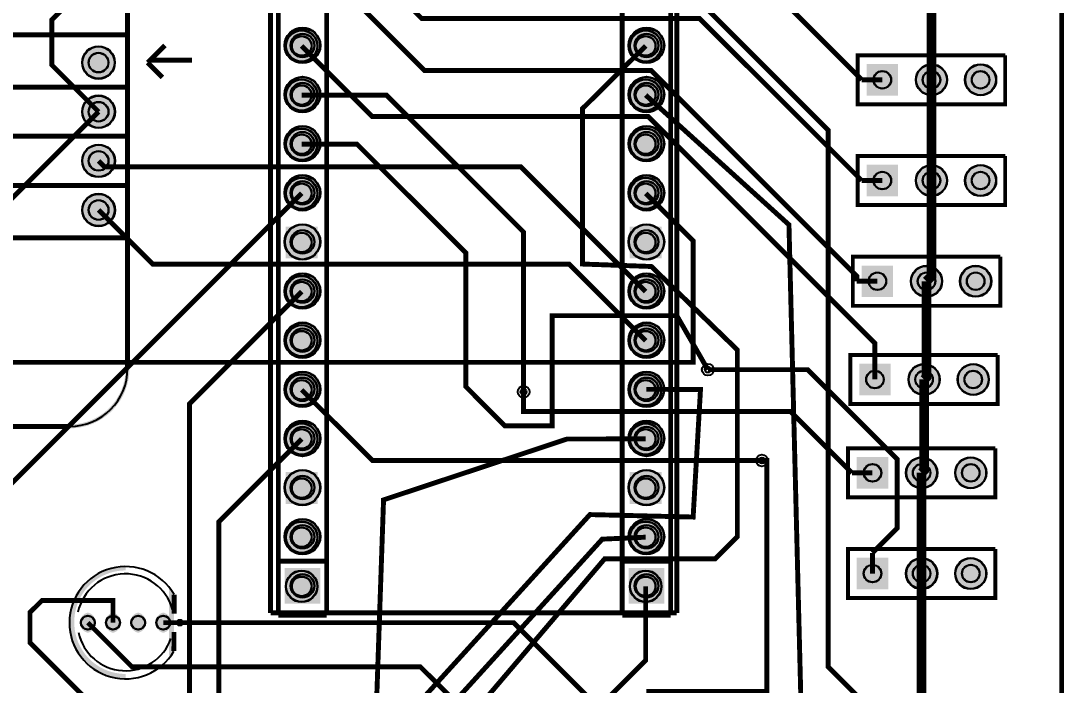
# Model space of a CAD drawing. Header units: millimetres. Extents: x 43.1 to 124.5, y 14 to 102.4.
# Drawn here: x 70.5 to 124.5, y 43.8 to 78.1 of the extents above; entities that cross this region are included whole.
import ezdxf

# ---------------------------------------------------------------- set-up
doc = ezdxf.new("R2010")
doc.units = ezdxf.units.MM
for name, color, linetype, true_color in [('BoardOutLine', 7, 'Continuous', 0xff00ff), ('BottomLayer', 7, 'Continuous', 0x0000ff), ('BottomSolderMaskLayer', 7, 'Continuous', 0xaa00ff), ('Document', 7, 'Continuous', 0xffffff), ('Hole', 7, 'Continuous', 0x222222), ('Multi-Layer', 7, 'Continuous', 0xc0c0c0), ('TopLayer', 7, 'Continuous', 0xff0000), ('TopSilkLayer', 7, 'Continuous', 0xffcc00), ('TopSolderMaskLayer', 7, 'Continuous', 0x800080)]:
    doc.layers.add(name, color=color, linetype=linetype, true_color=true_color)

msp = doc.modelspace()

# ---------------------------------------------------------------- hatches: boundary and pattern name
at = {"layer": 'BottomSolderMaskLayer'}
for points in [[(84.165, 76.835, 1), (86.016, 76.835, 1)], [(101.945, 76.835, 1), (103.796, 76.835, 1)], [(84.224, 76.808, 1), (85.875, 76.808, 1)], [(102.004, 76.808, 1), (103.654, 76.808, 1)], [(73.697, 75.946, 1), (75.398, 75.946, 1)], [(114.249, 75.87), (115.875, 75.87), (115.875, 74.244), (114.249, 74.244)], [(116.789, 75.057, 1), (118.415, 75.057, 1)], [(119.329, 75.057, 1), (120.955, 75.057, 1)], [(84.165, 74.295, 1), (86.016, 74.295, 1)], [(84.224, 74.268, 1), (85.875, 74.268, 1)], [(101.945, 74.295, 1), (103.796, 74.295, 1)], [(102.004, 74.268, 1), (103.654, 74.268, 1)], [(73.7, 73.406, 1), (75.401, 73.406, 1)], [(84.165, 71.755, 1), (86.016, 71.755, 1)], [(84.224, 71.728, 1), (85.875, 71.728, 1)], [(101.945, 71.755, 1), (103.796, 71.755, 1)], [(102.004, 71.728, 1), (103.654, 71.728, 1)], [(73.7, 70.866, 1), (75.401, 70.866, 1)], [(114.249, 70.663), (115.875, 70.663), (115.875, 69.037), (114.249, 69.037)], [(116.789, 69.85, 1), (118.415, 69.85, 1)], [(119.329, 69.85, 1), (120.955, 69.85, 1)], [(84.165, 69.215, 1), (86.016, 69.215, 1)], [(101.945, 69.215, 1), (103.796, 69.215, 1)], [(84.224, 69.188, 1), (85.875, 69.188, 1)], [(102.004, 69.188, 1), (103.654, 69.188, 1)], [(73.7, 68.326, 1), (75.401, 68.326, 1)], [(84.165, 66.675, 1), (86.016, 66.675, 1)], [(84.224, 67.473), (85.875, 67.473), (85.875, 65.823), (84.224, 65.823)], [(101.945, 66.675, 1), (103.796, 66.675, 1)], [(102.004, 67.473), (103.655, 67.473), (103.655, 65.823), (102.004, 65.823)], [(113.995, 65.456), (115.621, 65.456), (115.621, 63.83), (113.995, 63.83)], [(116.535, 64.643, 1), (118.161, 64.643, 1)], [(119.075, 64.643, 1), (120.701, 64.643, 1)], [(84.165, 64.135, 1), (86.016, 64.135, 1)], [(84.224, 64.108, 1), (85.875, 64.108, 1)], [(101.945, 64.135, 1), (103.796, 64.135, 1)], [(102.004, 64.108, 1), (103.654, 64.108, 1)], [(84.165, 61.595, 1), (86.016, 61.595, 1)], [(84.224, 61.568, 1), (85.875, 61.568, 1)], [(101.945, 61.595, 1), (103.796, 61.595, 1)], [(102.004, 61.568, 1), (103.654, 61.568, 1)], [(84.165, 59.055, 1), (86.016, 59.055, 1)], [(101.945, 59.055, 1), (103.796, 59.055, 1)], [(113.868, 60.376), (115.494, 60.376), (115.494, 58.75), (113.868, 58.75)], [(116.408, 59.563, 1), (118.034, 59.563, 1)], [(118.948, 59.563, 1), (120.574, 59.563, 1)], [(84.224, 59.028, 1), (85.875, 59.028, 1)], [(102.004, 59.028, 1), (103.654, 59.028, 1)], [(84.165, 56.515, 1), (86.016, 56.515, 1)], [(84.224, 56.488, 1), (85.875, 56.488, 1)], [(101.945, 56.515, 1), (103.796, 56.515, 1)], [(102.004, 56.488, 1), (103.654, 56.488, 1)], [(113.741, 55.55), (115.367, 55.55), (115.367, 53.924), (113.741, 53.924)], [(116.281, 54.737, 1), (117.907, 54.737, 1)], [(118.821, 54.737, 1), (120.447, 54.737, 1)], [(84.165, 53.975, 1), (86.016, 53.975, 1)], [(84.224, 54.773), (85.875, 54.773), (85.875, 53.123), (84.224, 53.123)], [(101.945, 53.975, 1), (103.796, 53.975, 1)], [(102.004, 54.773), (103.655, 54.773), (103.655, 53.123), (102.004, 53.123)], [(84.165, 51.435, 1), (86.016, 51.435, 1)], [(101.945, 51.435, 1), (103.796, 51.435, 1)], [(84.224, 51.408, 1), (85.875, 51.408, 1)], [(102.004, 51.408, 1), (103.654, 51.408, 1)], [(113.741, 50.343), (115.367, 50.343), (115.367, 48.717), (113.741, 48.717)], [(116.281, 49.53, 1), (117.907, 49.53, 1)], [(118.821, 49.53, 1), (120.447, 49.53, 1)], [(84.165, 47.97), (84.165, 49.82), (86.016, 49.82), (86.016, 47.97)], [(84.224, 48.868, 1), (85.875, 48.868, 1)], [(101.945, 47.97), (101.945, 49.82), (103.796, 49.82), (103.796, 47.97)], [(102.004, 48.868, 1), (103.654, 48.868, 1)], [(73.996, 47.515, -0.785398), (73.996, 46.465), (73.996, 46.465, -0.785398), (73.996, 47.515)], [(75.296, 47.515, -0.785398), (75.296, 46.465), (75.296, 46.465, -0.785398), (75.296, 47.515)], [(76.596, 47.515, -0.785398), (76.596, 46.465), (76.596, 46.465, -0.785398), (76.596, 47.515)], [(77.896, 47.515, -0.785398), (77.896, 46.465), (77.896, 46.465, -0.785398), (77.896, 47.515)]]:
    msp.add_hatch(color=256, dxfattribs=at).paths.add_polyline_path(points)
at = {"layer": 'Document'}
for points in [[(76.05, 87.236), (50.049, 87.236), (49.969, 87.235), (49.89, 87.232), (49.81, 87.227), (49.73, 87.22), (49.651, 87.21), (49.572, 87.199), (49.493, 87.186), (49.415, 87.171), (49.337, 87.153), (49.26, 87.134), (49.183, 87.113), (49.106, 87.089), (49.031, 87.064), (48.956, 87.037), (48.881, 87.008), (48.808, 86.977), (48.735, 86.944), (48.663, 86.909), (48.592, 86.872), (48.522, 86.834), (48.453, 86.794), (48.385, 86.752), (48.319, 86.708), (48.253, 86.663), (48.188, 86.616), (48.125, 86.567), (48.063, 86.517), (48.003, 86.465), (47.943, 86.411), (47.886, 86.356), (47.829, 86.3), (47.774, 86.242), (47.721, 86.183), (47.669, 86.122), (47.618, 86.06), (47.57, 85.997), (47.523, 85.932), (47.477, 85.867), (47.433, 85.8), (47.391, 85.732), (47.351, 85.663), (47.313, 85.593), (47.276, 85.522), (47.241, 85.45), (47.209, 85.378), (47.178, 85.304), (47.148, 85.23), (47.121, 85.155), (47.096, 85.079), (47.073, 85.003), (47.051, 84.926), (47.032, 84.848), (47.015, 84.77), (46.999, 84.692), (46.986, 84.613), (46.975, 84.534), (46.966, 84.455), (46.958, 84.375), (46.953, 84.296), (46.95, 84.216), (46.949, 84.136), (46.949, 79.136), (46.95, 79.122), (46.953, 79.108), (46.958, 79.095), (46.965, 79.082), (46.974, 79.071), (46.984, 79.061), (46.995, 79.052), (47.008, 79.045), (47.021, 79.04), (47.035, 79.037), (47.049, 79.036), (48.949, 79.036), (48.949, 65.236), (47.049, 65.236), (47.035, 65.235), (47.021, 65.232), (47.008, 65.227), (46.995, 65.22), (46.984, 65.212), (46.974, 65.202), (46.965, 65.19), (46.958, 65.178), (46.953, 65.164), (46.95, 65.15), (46.949, 65.136), (46.949, 57.136), (46.95, 57.122), (46.953, 57.108), (46.958, 57.095), (46.965, 57.082), (46.974, 57.071), (46.984, 57.061), (46.995, 57.052), (47.008, 57.045), (47.021, 57.04), (47.035, 57.037), (47.049, 57.036), (72.549, 57.036), (72.549, 57.236), (47.199, 57.236), (47.188, 57.237), (47.177, 57.241), (47.168, 57.247), (47.16, 57.255), (47.154, 57.264), (47.15, 57.275), (47.149, 57.286), (47.149, 64.986), (47.15, 64.997), (47.154, 65.008), (47.16, 65.017), (47.168, 65.025), (47.177, 65.031), (47.188, 65.035), (47.199, 65.036), (49.049, 65.036), (49.063, 65.037), (49.077, 65.04), (49.091, 65.045), (49.103, 65.052), (49.115, 65.061), (49.125, 65.071), (49.133, 65.082), (49.14, 65.095), (49.145, 65.108), (49.148, 65.122), (49.149, 65.136), (49.149, 79.086), (49.148, 79.104), (49.145, 79.122), (49.139, 79.139), (49.132, 79.156), (49.123, 79.171), (49.111, 79.186), (49.099, 79.198), (49.084, 79.21), (49.069, 79.219), (49.052, 79.226), (49.035, 79.232), (49.017, 79.235), (48.999, 79.236), (47.199, 79.236), (47.188, 79.237), (47.177, 79.241), (47.168, 79.247), (47.16, 79.255), (47.154, 79.264), (47.15, 79.275), (47.149, 79.286), (47.149, 84.136), (47.15, 84.213), (47.153, 84.29), (47.158, 84.368), (47.166, 84.444), (47.175, 84.521), (47.186, 84.597), (47.199, 84.673), (47.215, 84.749), (47.232, 84.824), (47.251, 84.899), (47.273, 84.973), (47.296, 85.047), (47.321, 85.12), (47.348, 85.192), (47.377, 85.264), (47.408, 85.334), (47.441, 85.404), (47.476, 85.473), (47.512, 85.541), (47.551, 85.608), (47.591, 85.674), (47.633, 85.739), (47.676, 85.803), (47.721, 85.866), (47.768, 85.927), (47.817, 85.987), (47.867, 86.046), (47.918, 86.103), (47.971, 86.159), (48.026, 86.214), (48.082, 86.267), (48.139, 86.319), (48.198, 86.369), (48.258, 86.417), (48.32, 86.464), (48.382, 86.509), (48.446, 86.553), (48.511, 86.595), (48.577, 86.635), (48.644, 86.673), (48.712, 86.709), (48.781, 86.744), (48.851, 86.777), (48.922, 86.808), (48.993, 86.837), (49.065, 86.864), (49.138, 86.889), (49.212, 86.913), (49.286, 86.934), (49.361, 86.953), (49.436, 86.971), (49.512, 86.986), (49.588, 86.999), (49.664, 87.01), (49.741, 87.02), (49.818, 87.027), (49.895, 87.032), (49.972, 87.035), (50.049, 87.036), (76.05, 87.036)], [(76.149, 86.986), (75.949, 86.986), (75.949, 60.136), (75.948, 60.059), (75.945, 59.982), (75.94, 59.905), (75.933, 59.828), (75.923, 59.751), (75.912, 59.675), (75.899, 59.599), (75.884, 59.523), (75.866, 59.448), (75.847, 59.373), (75.826, 59.299), (75.802, 59.225), (75.777, 59.152), (75.75, 59.08), (75.721, 59.009), (75.69, 58.938), (75.657, 58.868), (75.622, 58.799), (75.586, 58.731), (75.548, 58.664), (75.508, 58.598), (75.466, 58.533), (75.422, 58.469), (75.377, 58.407), (75.33, 58.345), (75.282, 58.285), (75.232, 58.226), (75.18, 58.169), (75.127, 58.113), (75.072, 58.058), (75.016, 58.005), (74.959, 57.954), (74.9, 57.904), (74.84, 57.855), (74.779, 57.808), (74.716, 57.763), (74.652, 57.72), (74.587, 57.678), (74.521, 57.638), (74.454, 57.599), (74.386, 57.563), (74.317, 57.528), (74.247, 57.495), (74.177, 57.464), (74.105, 57.435), (74.033, 57.408), (73.96, 57.383), (73.886, 57.36), (73.812, 57.338), (73.737, 57.319), (73.662, 57.302), (73.586, 57.286), (73.51, 57.273), (73.434, 57.262), (73.357, 57.253), (73.281, 57.245), (73.203, 57.24), (73.126, 57.237), (73.049, 57.236), (73.049, 57.036), (73.129, 57.037), (73.209, 57.04), (73.288, 57.045), (73.368, 57.053), (73.447, 57.062), (73.526, 57.073), (73.605, 57.086), (73.683, 57.102), (73.761, 57.119), (73.839, 57.138), (73.916, 57.16), (73.992, 57.183), (74.068, 57.208), (74.143, 57.235), (74.217, 57.265), (74.291, 57.296), (74.363, 57.328), (74.435, 57.363), (74.506, 57.4), (74.576, 57.438), (74.645, 57.478), (74.713, 57.52), (74.78, 57.564), (74.845, 57.61), (74.91, 57.657), (74.973, 57.705), (75.035, 57.756), (75.096, 57.808), (75.155, 57.861), (75.213, 57.916), (75.269, 57.973), (75.324, 58.03), (75.378, 58.09), (75.43, 58.15), (75.48, 58.212), (75.529, 58.275), (75.576, 58.34), (75.621, 58.406), (75.665, 58.472), (75.707, 58.54), (75.747, 58.609), (75.785, 58.679), (75.822, 58.75), (75.857, 58.822), (75.89, 58.895), (75.921, 58.968), (75.95, 59.043), (75.977, 59.118), (76.002, 59.193), (76.026, 59.27), (76.047, 59.347), (76.066, 59.424), (76.084, 59.502), (76.099, 59.58), (76.112, 59.659), (76.123, 59.738), (76.133, 59.817), (76.14, 59.897), (76.145, 59.977), (76.148, 60.056), (76.149, 60.136), (76.149, 60.186), (76.149, 86.936)], [(75.946, 49.89), (75.896, 49.89), (75.819, 49.889), (75.742, 49.886), (75.665, 49.881), (75.588, 49.874), (75.511, 49.864), (75.435, 49.853), (75.359, 49.84), (75.283, 49.825), (75.208, 49.807), (75.133, 49.788), (75.059, 49.767), (74.985, 49.743), (74.912, 49.718), (74.84, 49.691), (74.769, 49.662), (74.698, 49.631), (74.628, 49.598), (74.559, 49.563), (74.491, 49.527), (74.424, 49.489), (74.358, 49.449), (74.293, 49.407), (74.229, 49.363), (74.167, 49.318), (74.105, 49.271), (74.045, 49.223), (73.986, 49.173), (73.929, 49.121), (73.873, 49.068), (73.818, 49.013), (73.765, 48.957), (73.714, 48.9), (73.664, 48.841), (73.615, 48.781), (73.568, 48.72), (73.523, 48.657), (73.48, 48.593), (73.438, 48.528), (73.398, 48.462), (73.359, 48.395), (73.323, 48.327), (73.288, 48.258), (73.255, 48.188), (73.224, 48.118), (73.195, 48.046), (73.168, 47.974), (73.143, 47.901), (73.12, 47.827), (73.098, 47.753), (73.079, 47.678), (73.062, 47.603), (73.046, 47.527), (73.033, 47.451), (73.022, 47.375), (73.013, 47.298), (73.005, 47.221), (73, 47.144), (72.997, 47.067), (72.996, 46.99), (72.997, 46.913), (73, 46.836), (73.005, 46.759), (73.013, 46.682), (73.022, 46.605), (73.033, 46.529), (73.046, 46.453), (73.062, 46.377), (73.079, 46.302), (73.098, 46.227), (73.12, 46.153), (73.143, 46.079), (73.168, 46.006), (73.195, 45.934), (73.224, 45.863), (73.255, 45.792), (73.288, 45.722), (73.323, 45.653), (73.359, 45.585), (73.398, 45.518), (73.438, 45.452), (73.48, 45.387), (73.523, 45.323), (73.568, 45.261), (73.615, 45.199), (73.664, 45.139), (73.714, 45.08), (73.765, 45.023), (73.818, 44.967), (73.873, 44.912), (73.929, 44.859), (73.986, 44.808), (74.045, 44.758), (74.105, 44.709), (74.167, 44.662), (74.229, 44.617), (74.293, 44.573), (74.358, 44.532), (74.424, 44.492), (74.491, 44.453), (74.559, 44.417), (74.628, 44.382), (74.698, 44.349), (74.769, 44.318), (74.84, 44.289), (74.912, 44.262), (74.985, 44.237), (75.059, 44.214), (75.133, 44.192), (75.208, 44.173), (75.283, 44.156), (75.359, 44.14), (75.435, 44.127), (75.511, 44.116), (75.588, 44.107), (75.665, 44.099), (75.742, 44.094), (75.819, 44.091), (75.896, 44.09), (75.946, 44.09), (75.946, 44.34), (75.872, 44.341), (75.798, 44.344), (75.723, 44.349), (75.649, 44.357), (75.576, 44.366), (75.502, 44.378), (75.429, 44.391), (75.356, 44.407), (75.284, 44.424), (75.213, 44.444), (75.141, 44.465), (75.071, 44.489), (75.001, 44.514), (74.932, 44.542), (74.864, 44.571), (74.796, 44.603), (74.73, 44.636), (74.664, 44.671), (74.6, 44.708), (74.536, 44.746), (74.474, 44.787), (74.413, 44.829), (74.353, 44.873), (74.294, 44.918), (74.236, 44.965), (74.18, 45.014), (74.126, 45.064), (74.072, 45.116), (74.021, 45.17), (73.97, 45.224), (73.921, 45.28), (73.874, 45.338), (73.829, 45.397), (73.785, 45.457), (73.743, 45.518), (73.702, 45.58), (73.664, 45.644), (73.627, 45.708), (73.592, 45.774), (73.559, 45.84), (73.527, 45.908), (73.498, 45.976), (73.47, 46.045), (73.445, 46.115), (73.421, 46.185), (73.4, 46.256), (73.38, 46.328), (73.363, 46.4), (73.347, 46.473), (73.334, 46.546), (73.322, 46.62), (73.313, 46.693), (73.306, 46.767), (73.3, 46.841), (73.297, 46.916), (73.296, 46.99), (73.296, 46.99), (73.296, 47.04), (73.297, 47.114), (73.3, 47.189), (73.306, 47.263), (73.313, 47.337), (73.322, 47.411), (73.334, 47.484), (73.347, 47.557), (73.363, 47.63), (73.38, 47.702), (73.4, 47.774), (73.421, 47.845), (73.445, 47.915), (73.47, 47.985), (73.498, 48.054), (73.527, 48.122), (73.559, 48.19), (73.592, 48.256), (73.627, 48.322), (73.664, 48.386), (73.702, 48.45), (73.743, 48.512), (73.785, 48.574), (73.829, 48.634), (73.874, 48.692), (73.921, 48.75), (73.97, 48.806), (74.021, 48.861), (74.072, 48.914), (74.126, 48.966), (74.18, 49.016), (74.236, 49.065), (74.294, 49.112), (74.353, 49.157), (74.413, 49.201), (74.474, 49.243), (74.536, 49.284), (74.6, 49.323), (74.664, 49.359), (74.73, 49.394), (74.796, 49.428), (74.864, 49.459), (74.932, 49.488), (75.001, 49.516), (75.071, 49.541), (75.141, 49.565), (75.213, 49.587), (75.284, 49.606), (75.356, 49.624), (75.429, 49.639), (75.502, 49.653), (75.576, 49.664), (75.649, 49.673), (75.723, 49.681), (75.798, 49.686), (75.872, 49.689), (75.946, 49.69)], [(78.446, 48.44), (78.446, 45.54), (78.196, 45.19), (78.196, 48.84)]]:
    msp.add_hatch(color=256, dxfattribs=at).paths.add_polyline_path(points)
at = {"layer": 'Multi-Layer'}
for points in [[(84.19, 76.835, 1), (85.99, 76.835, 1)], [(101.97, 76.835, 1), (103.77, 76.835, 1)], [(84.249, 76.808, 1), (85.849, 76.808, 1)], [(102.029, 76.808, 1), (103.629, 76.808, 1)], [(73.723, 75.946, 1), (75.373, 75.946, 1)], [(114.275, 75.845), (115.85, 75.845), (115.85, 74.27), (114.275, 74.27)], [(116.815, 75.057, 1), (118.39, 75.057, 1)], [(119.355, 75.057, 1), (120.93, 75.057, 1)], [(84.19, 74.295, 1), (85.99, 74.295, 1)], [(84.249, 74.268, 1), (85.849, 74.268, 1)], [(101.97, 74.295, 1), (103.77, 74.295, 1)], [(102.029, 74.268, 1), (103.629, 74.268, 1)], [(73.725, 73.406, 1), (75.375, 73.406, 1)], [(84.19, 71.755, 1), (85.99, 71.755, 1)], [(84.249, 71.728, 1), (85.849, 71.728, 1)], [(101.97, 71.755, 1), (103.77, 71.755, 1)], [(102.029, 71.728, 1), (103.629, 71.728, 1)], [(73.725, 70.866, 1), (75.375, 70.866, 1)], [(84.19, 69.215, 1), (85.99, 69.215, 1)], [(101.97, 69.215, 1), (103.77, 69.215, 1)], [(114.275, 70.638), (115.85, 70.638), (115.85, 69.063), (114.275, 69.063)], [(116.815, 69.85, 1), (118.39, 69.85, 1)], [(119.355, 69.85, 1), (120.93, 69.85, 1)], [(84.249, 69.188, 1), (85.849, 69.188, 1)], [(102.029, 69.188, 1), (103.629, 69.188, 1)], [(73.725, 68.326, 1), (75.375, 68.326, 1)], [(84.19, 66.675, 1), (85.99, 66.675, 1)], [(84.249, 67.448), (85.849, 67.448), (85.849, 65.848), (84.249, 65.848)], [(101.97, 66.675, 1), (103.77, 66.675, 1)], [(102.029, 67.448), (103.629, 67.448), (103.629, 65.848), (102.029, 65.848)], [(114.021, 65.431), (115.596, 65.431), (115.596, 63.856), (114.021, 63.856)], [(116.561, 64.643, 1), (118.136, 64.643, 1)], [(119.101, 64.643, 1), (120.676, 64.643, 1)], [(84.19, 64.135, 1), (85.99, 64.135, 1)], [(84.249, 64.108, 1), (85.849, 64.108, 1)], [(101.97, 64.135, 1), (103.77, 64.135, 1)], [(102.029, 64.108, 1), (103.629, 64.108, 1)], [(84.19, 61.595, 1), (85.99, 61.595, 1)], [(84.249, 61.568, 1), (85.849, 61.568, 1)], [(101.97, 61.595, 1), (103.77, 61.595, 1)], [(102.029, 61.568, 1), (103.629, 61.568, 1)], [(84.19, 59.055, 1), (85.99, 59.055, 1)], [(101.97, 59.055, 1), (103.77, 59.055, 1)], [(113.894, 60.351), (115.469, 60.351), (115.469, 58.776), (113.894, 58.776)], [(116.434, 59.563, 1), (118.009, 59.563, 1)], [(118.974, 59.563, 1), (120.549, 59.563, 1)], [(84.249, 59.028, 1), (85.849, 59.028, 1)], [(102.029, 59.028, 1), (103.629, 59.028, 1)], [(84.19, 56.515, 1), (85.99, 56.515, 1)], [(84.249, 56.488, 1), (85.849, 56.488, 1)], [(101.97, 56.515, 1), (103.77, 56.515, 1)], [(102.029, 56.488, 1), (103.629, 56.488, 1)], [(113.767, 55.525), (115.342, 55.525), (115.342, 53.95), (113.767, 53.95)], [(116.307, 54.737, 1), (117.882, 54.737, 1)], [(118.847, 54.737, 1), (120.422, 54.737, 1)], [(84.19, 53.975, 1), (85.99, 53.975, 1)], [(84.249, 54.748), (85.849, 54.748), (85.849, 53.148), (84.249, 53.148)], [(101.97, 53.975, 1), (103.77, 53.975, 1)], [(102.029, 54.748), (103.629, 54.748), (103.629, 53.148), (102.029, 53.148)], [(84.19, 51.435, 1), (85.99, 51.435, 1)], [(101.97, 51.435, 1), (103.77, 51.435, 1)], [(84.249, 51.408, 1), (85.849, 51.408, 1)], [(102.029, 51.408, 1), (103.629, 51.408, 1)], [(113.767, 50.318), (115.342, 50.318), (115.342, 48.743), (113.767, 48.743)], [(116.307, 49.53, 1), (117.882, 49.53, 1)], [(118.847, 49.53, 1), (120.422, 49.53, 1)], [(84.19, 47.995), (84.19, 49.795), (85.99, 49.795), (85.99, 47.995)], [(84.249, 48.868, 1), (85.849, 48.868, 1)], [(101.97, 47.995), (101.97, 49.795), (103.77, 49.795), (103.77, 47.995)], [(102.029, 48.868, 1), (103.629, 48.868, 1)], [(73.996, 47.49, -0.785398), (73.996, 46.49), (73.996, 46.49, -0.785398), (73.996, 47.49)], [(75.296, 47.49, -0.785398), (75.296, 46.49), (75.296, 46.49, -0.785398), (75.296, 47.49)], [(76.596, 47.49, -0.785398), (76.596, 46.49), (76.596, 46.49, -0.785398), (76.596, 47.49)], [(77.896, 47.49, -0.785398), (77.896, 46.49), (77.896, 46.49, -0.785398), (77.896, 47.49)]]:
    msp.add_hatch(color=256, dxfattribs=at).paths.add_polyline_path(points)
at = {"layer": 'TopSolderMaskLayer'}
for points in [[(84.165, 76.835, 1), (86.016, 76.835, 1)], [(101.945, 76.835, 1), (103.796, 76.835, 1)], [(84.224, 76.808, 1), (85.875, 76.808, 1)], [(102.004, 76.808, 1), (103.654, 76.808, 1)], [(73.697, 75.946, 1), (75.398, 75.946, 1)], [(114.249, 75.87), (115.875, 75.87), (115.875, 74.244), (114.249, 74.244)], [(116.789, 75.057, 1), (118.415, 75.057, 1)], [(119.329, 75.057, 1), (120.955, 75.057, 1)], [(84.165, 74.295, 1), (86.016, 74.295, 1)], [(84.224, 74.268, 1), (85.875, 74.268, 1)], [(101.945, 74.295, 1), (103.796, 74.295, 1)], [(102.004, 74.268, 1), (103.654, 74.268, 1)], [(73.7, 73.406, 1), (75.401, 73.406, 1)], [(84.165, 71.755, 1), (86.016, 71.755, 1)], [(84.224, 71.728, 1), (85.875, 71.728, 1)], [(101.945, 71.755, 1), (103.796, 71.755, 1)], [(102.004, 71.728, 1), (103.654, 71.728, 1)], [(73.7, 70.866, 1), (75.401, 70.866, 1)], [(114.249, 70.663), (115.875, 70.663), (115.875, 69.037), (114.249, 69.037)], [(116.789, 69.85, 1), (118.415, 69.85, 1)], [(119.329, 69.85, 1), (120.955, 69.85, 1)], [(84.165, 69.215, 1), (86.016, 69.215, 1)], [(101.945, 69.215, 1), (103.796, 69.215, 1)], [(84.224, 69.188, 1), (85.875, 69.188, 1)], [(102.004, 69.188, 1), (103.654, 69.188, 1)], [(73.7, 68.326, 1), (75.401, 68.326, 1)], [(84.165, 66.675, 1), (86.016, 66.675, 1)], [(84.224, 67.473), (85.875, 67.473), (85.875, 65.823), (84.224, 65.823)], [(101.945, 66.675, 1), (103.796, 66.675, 1)], [(102.004, 67.473), (103.655, 67.473), (103.655, 65.823), (102.004, 65.823)], [(113.995, 65.456), (115.621, 65.456), (115.621, 63.83), (113.995, 63.83)], [(116.535, 64.643, 1), (118.161, 64.643, 1)], [(119.075, 64.643, 1), (120.701, 64.643, 1)], [(84.165, 64.135, 1), (86.016, 64.135, 1)], [(84.224, 64.108, 1), (85.875, 64.108, 1)], [(101.945, 64.135, 1), (103.796, 64.135, 1)], [(102.004, 64.108, 1), (103.654, 64.108, 1)], [(84.165, 61.595, 1), (86.016, 61.595, 1)], [(84.224, 61.568, 1), (85.875, 61.568, 1)], [(101.945, 61.595, 1), (103.796, 61.595, 1)], [(102.004, 61.568, 1), (103.654, 61.568, 1)], [(84.165, 59.055, 1), (86.016, 59.055, 1)], [(101.945, 59.055, 1), (103.796, 59.055, 1)], [(113.868, 60.376), (115.494, 60.376), (115.494, 58.75), (113.868, 58.75)], [(116.408, 59.563, 1), (118.034, 59.563, 1)], [(118.948, 59.563, 1), (120.574, 59.563, 1)], [(84.224, 59.028, 1), (85.875, 59.028, 1)], [(102.004, 59.028, 1), (103.654, 59.028, 1)], [(84.165, 56.515, 1), (86.016, 56.515, 1)], [(84.224, 56.488, 1), (85.875, 56.488, 1)], [(101.945, 56.515, 1), (103.796, 56.515, 1)], [(102.004, 56.488, 1), (103.654, 56.488, 1)], [(113.741, 55.55), (115.367, 55.55), (115.367, 53.924), (113.741, 53.924)], [(116.281, 54.737, 1), (117.907, 54.737, 1)], [(118.821, 54.737, 1), (120.447, 54.737, 1)], [(84.165, 53.975, 1), (86.016, 53.975, 1)], [(84.224, 54.773), (85.875, 54.773), (85.875, 53.123), (84.224, 53.123)], [(101.945, 53.975, 1), (103.796, 53.975, 1)], [(102.004, 54.773), (103.655, 54.773), (103.655, 53.123), (102.004, 53.123)], [(84.165, 51.435, 1), (86.016, 51.435, 1)], [(101.945, 51.435, 1), (103.796, 51.435, 1)], [(84.224, 51.408, 1), (85.875, 51.408, 1)], [(102.004, 51.408, 1), (103.654, 51.408, 1)], [(113.741, 50.343), (115.367, 50.343), (115.367, 48.717), (113.741, 48.717)], [(116.281, 49.53, 1), (117.907, 49.53, 1)], [(118.821, 49.53, 1), (120.447, 49.53, 1)], [(84.165, 47.97), (84.165, 49.82), (86.016, 49.82), (86.016, 47.97)], [(84.224, 48.868, 1), (85.875, 48.868, 1)], [(101.945, 47.97), (101.945, 49.82), (103.796, 49.82), (103.796, 47.97)], [(102.004, 48.868, 1), (103.654, 48.868, 1)], [(73.996, 47.515, -0.785398), (73.996, 46.465), (73.996, 46.465, -0.785398), (73.996, 47.515)], [(75.296, 47.515, -0.785398), (75.296, 46.465), (75.296, 46.465, -0.785398), (75.296, 47.515)], [(76.596, 47.515, -0.785398), (76.596, 46.465), (76.596, 46.465, -0.785398), (76.596, 47.515)], [(77.896, 47.515, -0.785398), (77.896, 46.465), (77.896, 46.465, -0.785398), (77.896, 47.515)]]:
    msp.add_hatch(color=256, dxfattribs=at).paths.add_polyline_path(points)

# ---------------------------------------------------------------- linework, layer by layer
at = {"layer": 'BoardOutLine', "const_width": 0.254}
msp.add_lwpolyline([(124.333, 94.12), (124.333, 22.212)], dxfattribs=at)
at = {"layer": 'BottomLayer'}
for points, const_width in [([(74.552, 73.406), (72.136, 75.822), (72.136, 78.164), (84.694, 90.721), (86.855, 90.721), (90.61, 86.967), (102.83, 86.967)], 0.254), ([(85.049, 86.968), (91.543, 80.474), (108.579, 80.474), (113.996, 75.057)], 0.254), ([(85.049, 84.428), (91.255, 78.222), (105.624, 78.222), (113.996, 69.85)], 0.254), ([(85.049, 81.888), (91.399, 75.538), (103.114, 75.538), (113.742, 64.91), (113.742, 64.643)], 0.254), ([(85.049, 76.808), (88.693, 73.164), (102.953, 73.164), (114.681, 61.436), (114.681, 59.563)], 0.254), ([(115.062, 75.057), (113.996, 75.057)], 0.254), ([(74.551, 70.866), (74.865, 70.552), (96.386, 70.552), (102.829, 64.108)], 0.254), ([(115.062, 69.85), (113.996, 69.85)], 0.254), ([(102.83, 69.187), (105.283, 66.734), (105.283, 60.452), (56.769, 60.452), (56.769, 45.883), (53.922, 45.883)], 0.254), ([(102.829, 61.568), (98.875, 65.522), (77.354, 65.522), (74.551, 68.326)], 0.254), ([(114.808, 64.643), (113.742, 64.643)], 0.254), ([(114.554, 50.597), (115.824, 51.867), (115.824, 55.448), (111.201, 60.071), (106.045, 60.071)], 0.254), ([(85.049, 59.028), (88.706, 55.372), (108.839, 55.372)], 0.254), ([(113.487, 54.737), (110.312, 57.912), (96.52, 57.912), (96.52, 58.928)], 0.254), ([(114.554, 54.737), (113.488, 54.737)], 0.254), ([(114.554, 49.53), (114.554, 50.597)], 0.254), ([(117.094, 49.53), (117.094, 35.775), (107.382, 26.062)], 0.5), ([(99.568, 31.242), (88.773, 42.037), (74.93, 42.037), (71.006, 45.961), (71.006, 47.518), (71.626, 48.136), (75.296, 48.136), (75.296, 46.99)], 0.254), ([(106.299, 29.591), (91.186, 44.704), (76.281, 44.704), (73.995, 46.99)], 0.254), ([(77.896, 46.99), (96.012, 46.99), (105.664, 37.338)], 0.254)]:
    msp.add_lwpolyline(points, dxfattribs=dict(at, const_width=const_width))
at = {"layer": 'BottomSolderMaskLayer'}
for centre, radius in [((85.09, 76.835), 0.925), ((102.87, 76.835), 0.925), ((85.049, 76.808), 0.825), ((85.09, 76.835), 0.617), ((85.049, 76.808), 0.516), ((102.829, 76.808), 0.825), ((102.87, 76.835), 0.617), ((102.829, 76.808), 0.516), ((74.548, 75.946), 0.85), ((74.548, 75.946), 0.515), ((115.062, 75.057), 0.459), ((117.602, 75.057), 0.813), ((117.602, 75.057), 0.459), ((120.142, 75.057), 0.813), ((120.142, 75.057), 0.459), ((85.09, 74.295), 0.925), ((85.049, 74.268), 0.825), ((102.87, 74.295), 0.925), ((102.829, 74.268), 0.825), ((85.09, 74.295), 0.617), ((85.049, 74.268), 0.516), ((102.87, 74.295), 0.617), ((102.829, 74.268), 0.516), ((74.55, 73.406), 0.85), ((74.551, 73.406), 0.515), ((85.09, 71.755), 0.925), ((85.049, 71.728), 0.825), ((85.09, 71.755), 0.617), ((102.87, 71.755), 0.925), ((102.829, 71.728), 0.825), ((102.87, 71.755), 0.617), ((85.049, 71.728), 0.516), ((102.829, 71.728), 0.516), ((74.55, 70.866), 0.85), ((74.551, 70.866), 0.515), ((117.602, 69.85), 0.813), ((120.142, 69.85), 0.813), ((85.09, 69.215), 0.925), ((102.87, 69.215), 0.925), ((115.062, 69.85), 0.459), ((117.602, 69.85), 0.459), ((120.142, 69.85), 0.459), ((85.049, 69.188), 0.825), ((85.09, 69.215), 0.617), ((85.049, 69.188), 0.516), ((102.829, 69.188), 0.825), ((102.87, 69.215), 0.617), ((102.829, 69.188), 0.516), ((74.55, 68.326), 0.85), ((74.551, 68.326), 0.515), ((85.09, 66.675), 0.925), ((102.87, 66.675), 0.925), ((85.09, 66.675), 0.617), ((85.049, 66.648), 0.516), ((102.87, 66.675), 0.617), ((102.829, 66.648), 0.516), ((117.348, 64.643), 0.813), ((119.888, 64.643), 0.813), ((85.09, 64.135), 0.925), ((85.049, 64.108), 0.825), ((85.09, 64.135), 0.617), ((102.87, 64.135), 0.925), ((102.829, 64.108), 0.825), ((102.87, 64.135), 0.617), ((114.808, 64.643), 0.459), ((117.348, 64.643), 0.459), ((119.888, 64.643), 0.459), ((85.049, 64.108), 0.516), ((102.829, 64.108), 0.516), ((85.09, 61.595), 0.925), ((85.049, 61.568), 0.825), ((85.09, 61.595), 0.617), ((85.049, 61.568), 0.516), ((102.87, 61.595), 0.925), ((102.829, 61.568), 0.825), ((102.87, 61.595), 0.617), ((102.829, 61.568), 0.516), ((85.09, 59.055), 0.925), ((102.87, 59.055), 0.925), ((114.681, 59.563), 0.459), ((117.221, 59.563), 0.813), ((117.221, 59.563), 0.459), ((119.761, 59.563), 0.813), ((119.761, 59.563), 0.459), ((85.049, 59.028), 0.825), ((85.09, 59.055), 0.617), ((85.049, 59.028), 0.516), ((102.829, 59.028), 0.825), ((102.87, 59.055), 0.617), ((102.829, 59.028), 0.516), ((85.09, 56.515), 0.925), ((85.049, 56.488), 0.825), ((102.87, 56.515), 0.925), ((102.829, 56.488), 0.825), ((85.09, 56.515), 0.617), ((85.049, 56.488), 0.516), ((102.87, 56.515), 0.617), ((102.829, 56.488), 0.516), ((117.094, 54.737), 0.813), ((119.634, 54.737), 0.813), ((114.554, 54.737), 0.459), ((117.094, 54.737), 0.459), ((119.634, 54.737), 0.459), ((85.09, 53.975), 0.925), ((85.09, 53.975), 0.617), ((102.87, 53.975), 0.925), ((102.87, 53.975), 0.617), ((85.049, 53.948), 0.516), ((102.829, 53.948), 0.516), ((85.09, 51.435), 0.925), ((102.87, 51.435), 0.925), ((85.049, 51.408), 0.825), ((85.09, 51.435), 0.617), ((85.049, 51.408), 0.516), ((102.829, 51.408), 0.825), ((102.87, 51.435), 0.617), ((102.829, 51.408), 0.516), ((117.094, 49.53), 0.813), ((119.634, 49.53), 0.813), ((85.049, 48.868), 0.825), ((102.829, 48.868), 0.825), ((114.554, 49.53), 0.459), ((117.094, 49.53), 0.459), ((119.634, 49.53), 0.459), ((85.09, 48.895), 0.617), ((85.049, 48.868), 0.516), ((102.87, 48.895), 0.617), ((102.829, 48.868), 0.516), ((73.996, 46.99), 0.368), ((75.296, 46.99), 0.368), ((76.596, 46.99), 0.368), ((77.896, 46.99), 0.368)]:
    msp.add_circle(centre, radius, dxfattribs=at)
at = {"layer": 'Document'}
msp.add_circle((78.746, 46.99), 0.15, dxfattribs=at)
at = {"layer": 'Hole'}
for centre in [(106.045, 60.071), (96.52, 58.928), (108.839, 55.372)]:
    msp.add_circle(centre, 0.153, dxfattribs=at)
at = {"layer": 'Multi-Layer'}
for centre, radius in [((85.09, 76.835), 0.9), ((102.87, 76.835), 0.9), ((85.049, 76.808), 0.8), ((85.09, 76.835), 0.6), ((85.049, 76.808), 0.5), ((102.829, 76.808), 0.8), ((102.87, 76.835), 0.6), ((102.829, 76.808), 0.5), ((74.548, 75.946), 0.825), ((74.548, 75.946), 0.5), ((115.062, 75.057), 0.445), ((117.602, 75.057), 0.787), ((117.602, 75.057), 0.445), ((120.142, 75.057), 0.787), ((120.142, 75.057), 0.445), ((85.09, 74.295), 0.9), ((85.049, 74.268), 0.8), ((102.87, 74.295), 0.9), ((102.829, 74.268), 0.8), ((85.09, 74.295), 0.6), ((85.049, 74.268), 0.5), ((102.87, 74.295), 0.6), ((102.829, 74.268), 0.5), ((74.55, 73.406), 0.825), ((74.551, 73.406), 0.5), ((85.09, 71.755), 0.9), ((85.049, 71.728), 0.8), ((85.09, 71.755), 0.6), ((102.87, 71.755), 0.9), ((102.829, 71.728), 0.8), ((102.87, 71.755), 0.6), ((85.049, 71.728), 0.5), ((102.829, 71.728), 0.5), ((74.55, 70.866), 0.825), ((74.551, 70.866), 0.5), ((85.09, 69.215), 0.9), ((102.87, 69.215), 0.9), ((115.062, 69.85), 0.445), ((117.602, 69.85), 0.787), ((117.602, 69.85), 0.445), ((120.142, 69.85), 0.787), ((120.142, 69.85), 0.445), ((85.049, 69.188), 0.8), ((85.09, 69.215), 0.6), ((85.049, 69.188), 0.5), ((102.829, 69.188), 0.8), ((102.87, 69.215), 0.6), ((102.829, 69.188), 0.5), ((74.55, 68.326), 0.825), ((74.551, 68.326), 0.5), ((85.09, 66.675), 0.9), ((102.87, 66.675), 0.9), ((85.09, 66.675), 0.6), ((85.049, 66.648), 0.5), ((102.87, 66.675), 0.6), ((102.829, 66.648), 0.5), ((117.348, 64.643), 0.787), ((119.888, 64.643), 0.787), ((85.09, 64.135), 0.9), ((85.049, 64.108), 0.8), ((85.09, 64.135), 0.6), ((102.87, 64.135), 0.9), ((102.829, 64.108), 0.8), ((102.87, 64.135), 0.6), ((114.808, 64.643), 0.445), ((117.348, 64.643), 0.445), ((119.888, 64.643), 0.445), ((85.049, 64.108), 0.5), ((102.829, 64.108), 0.5), ((85.09, 61.595), 0.9), ((85.049, 61.568), 0.8), ((85.09, 61.595), 0.6), ((85.049, 61.568), 0.5), ((102.87, 61.595), 0.9), ((102.829, 61.568), 0.8), ((102.87, 61.595), 0.6), ((102.829, 61.568), 0.5), ((85.09, 59.055), 0.9), ((102.87, 59.055), 0.9), ((106.045, 60.071), 0.305), ((114.681, 59.563), 0.445), ((117.221, 59.563), 0.787), ((117.221, 59.563), 0.445), ((119.761, 59.563), 0.787), ((119.761, 59.563), 0.445), ((85.049, 59.028), 0.8), ((85.09, 59.055), 0.6), ((85.049, 59.028), 0.5), ((102.829, 59.028), 0.8), ((102.87, 59.055), 0.6), ((102.829, 59.028), 0.5), ((96.52, 58.928), 0.305), ((85.09, 56.515), 0.9), ((85.049, 56.488), 0.8), ((102.87, 56.515), 0.9), ((102.829, 56.488), 0.8), ((85.09, 56.515), 0.6), ((85.049, 56.488), 0.5), ((102.87, 56.515), 0.6), ((102.829, 56.488), 0.5), ((108.839, 55.372), 0.305), ((114.554, 54.737), 0.445), ((117.094, 54.737), 0.787), ((117.094, 54.737), 0.445), ((119.634, 54.737), 0.787), ((119.634, 54.737), 0.445), ((85.09, 53.975), 0.9), ((85.09, 53.975), 0.6), ((102.87, 53.975), 0.9), ((102.87, 53.975), 0.6), ((85.049, 53.948), 0.5), ((102.829, 53.948), 0.5), ((85.09, 51.435), 0.9), ((102.87, 51.435), 0.9), ((85.049, 51.408), 0.8), ((85.09, 51.435), 0.6), ((85.049, 51.408), 0.5), ((102.829, 51.408), 0.8), ((102.87, 51.435), 0.6), ((102.829, 51.408), 0.5), ((117.094, 49.53), 0.787), ((119.634, 49.53), 0.787), ((85.049, 48.868), 0.8), ((102.829, 48.868), 0.8), ((114.554, 49.53), 0.445), ((117.094, 49.53), 0.445), ((119.634, 49.53), 0.445), ((85.09, 48.895), 0.6), ((85.049, 48.868), 0.5), ((102.87, 48.895), 0.6), ((102.829, 48.868), 0.5), ((73.996, 46.99), 0.35), ((75.296, 46.99), 0.35), ((76.596, 46.99), 0.35), ((77.896, 46.99), 0.35)]:
    msp.add_circle(centre, radius, dxfattribs=at)
at = {"layer": 'TopLayer'}
for points, const_width in [([(102.83, 81.887), (112.268, 72.449), (112.268, 44.704), (119.634, 37.338)], 0.254), ([(117.602, 75.057), (117.602, 79.883)], 0.5), ([(85.598, 31.242), (93.472, 41.783), (100.711, 50.292), (106.426, 50.292), (107.569, 51.435), (107.569, 61.092), (103.124, 65.405), (99.568, 65.532), (99.568, 73.571), (102.83, 76.81)], 0.254), ([(117.602, 69.85), (117.602, 75.057)], 0.5), ([(85.05, 74.267), (89.436, 74.267), (96.52, 67.183), (96.52, 58.928)], 0.254), ([(102.83, 74.267), (110.236, 67.564), (110.998, 37.211), (120.269, 29.591)], 0.254), ([(86.487, 18.542), (85.154, 17.209), (79.134, 17.209), (78.232, 16.307), (78.232, 15.298), (77.343, 15.24), (72.771, 15.113), (71.882, 14.986), (65.278, 14.986), (65.024, 20.828), (66.294, 65.149), (74.552, 73.406)], 0.254), ([(85.05, 71.727), (87.912, 71.727), (93.528, 66.111), (93.528, 59.197), (95.56, 57.163), (98.001, 57.163), (98.001, 62.865), (104.439, 62.865), (106.045, 60.071)], 0.254), ([(117.348, 64.643), (117.602, 64.897), (117.602, 69.85)], 0.5), ([(78.867, 18.542), (76.708, 16.383), (66.421, 16.383), (66.421, 50.559), (85.05, 69.187)], 0.254), ([(117.221, 59.563), (117.348, 59.69), (117.348, 64.643)], 0.5), ([(79.248, 35.687), (79.248, 58.307), (85.049, 64.108)], 0.254), ([(117.094, 54.737), (117.221, 54.864), (117.221, 59.563)], 0.5), ([(73.787, 18.542), (79.629, 30.226), (99.949, 52.578), (105.283, 52.451), (105.664, 59.047), (102.87, 59.055)], 0.254), ([(71.247, 18.542), (71.247, 24.13), (88.9, 42.291), (89.281, 53.34), (98.771, 56.487), (102.83, 56.49)], 0.254), ([(85.049, 56.488), (80.772, 52.211), (80.772, 36.576)], 0.254), ([(102.383, 18.542), (102.997, 18.542), (102.997, 43.434), (109.093, 43.434), (109.093, 55.372), (108.839, 55.372)], 0.254), ([(117.094, 49.53), (117.094, 54.737)], 0.5), ([(82.025, 30.886), (100.584, 51.308), (102.829, 51.41)], 0.254), ([(102.829, 48.868), (102.829, 45.044), (76.327, 18.542)], 0.254)]:
    msp.add_lwpolyline(points, dxfattribs=dict(at, const_width=const_width))
at = {"layer": 'TopSilkLayer'}
for points, const_width in [([(83.84, 98.675), (83.84, 47.375)], 0.254), ([(86.34, 47.375), (86.34, 98.675)], 0.254), ([(101.62, 98.675), (101.62, 47.375)], 0.254), ([(104.12, 47.375), (104.12, 98.675)], 0.254), ([(83.439, 47.498), (83.439, 98.498)], 0.254), ([(104.439, 47.498), (104.439, 98.498)], 0.254), ([(76.05, 87.135), (76.05, 60.139)], 0.254), ([(76.05, 77.389), (69.598, 77.389)], 0.254), ([(79.375, 76.073), (77.216, 76.073), (77.089, 75.946), (77.978, 76.835)], 0.254), ([(77.089, 75.946), (77.851, 75.184)], 0.254), ([(115.697, 76.327), (113.792, 76.327), (113.792, 73.787), (121.412, 73.787), (121.412, 76.327)], 0.203), ([(121.412, 76.327), (115.697, 76.327)], 0.203), ([(69.598, 74.679), (75.948, 74.679)], 0.254), ([(76.05, 72.139), (69.598, 72.139)], 0.254), ([(115.697, 71.12), (113.792, 71.12), (113.792, 68.58), (121.412, 68.58), (121.412, 71.12)], 0.203), ([(121.412, 71.12), (115.697, 71.12)], 0.203), ([(69.598, 69.599), (75.948, 69.599)], 0.254), ([(69.598, 66.889), (76.052, 66.889)], 0.254), ([(115.443, 65.913), (113.538, 65.913), (113.538, 63.373), (121.158, 63.373), (121.158, 65.913)], 0.203), ([(121.158, 65.913), (115.443, 65.913)], 0.203), ([(115.316, 60.833), (113.411, 60.833), (113.411, 58.293), (121.031, 58.293), (121.031, 60.833)], 0.203), ([(121.031, 60.833), (115.316, 60.833)], 0.203), ([(73.05, 57.135), (47.05, 57.135)], 0.254), ([(115.189, 56.007), (113.284, 56.007), (113.284, 53.467), (120.904, 53.467), (120.904, 56.007)], 0.203), ([(120.904, 56.007), (115.189, 56.007)], 0.203), ([(115.189, 50.8), (113.284, 50.8), (113.284, 48.26), (120.904, 48.26), (120.904, 50.8)], 0.203), ([(120.904, 50.8), (115.189, 50.8)], 0.203), ([(83.84, 50.165), (86.34, 50.165)], 0.254), ([(101.62, 50.165), (104.12, 50.165)], 0.254), ([(78.457, 48.44), (78.453, 47.462)], 0.254), ([(83.439, 47.498), (104.439, 47.498)], 0.254), ([(83.84, 47.375), (86.34, 47.375)], 0.254), ([(101.62, 47.375), (104.12, 47.375)], 0.254), ([(78.45, 46.514), (78.446, 45.519)], 0.254)]:
    msp.add_lwpolyline(points, dxfattribs=dict(at, const_width=const_width))
for centre, radius, start, end in [((73.052, 60.137), 3, 270, 359.9947), ((75.943, 46.989), 2.903, 29.9882, 329.5733), ((75.946, 46.99), 2.523, 15.6327, 167.5713), ((75.946, 46.99), 2.483, 191.8521, 340.9294)]:
    msp.add_arc(centre, radius, start, end, dxfattribs=at)
at = {"layer": 'TopSolderMaskLayer'}
for centre, radius in [((85.09, 76.835), 0.925), ((102.87, 76.835), 0.925), ((85.049, 76.808), 0.825), ((85.09, 76.835), 0.617), ((85.049, 76.808), 0.516), ((102.829, 76.808), 0.825), ((102.87, 76.835), 0.617), ((102.829, 76.808), 0.516), ((74.548, 75.946), 0.85), ((74.548, 75.946), 0.515), ((115.062, 75.057), 0.459), ((117.602, 75.057), 0.813), ((117.602, 75.057), 0.459), ((120.142, 75.057), 0.813), ((120.142, 75.057), 0.459), ((85.09, 74.295), 0.925), ((85.049, 74.268), 0.825), ((102.87, 74.295), 0.925), ((102.829, 74.268), 0.825), ((85.09, 74.295), 0.617), ((85.049, 74.268), 0.516), ((102.87, 74.295), 0.617), ((102.829, 74.268), 0.516), ((74.55, 73.406), 0.85), ((74.551, 73.406), 0.515), ((85.09, 71.755), 0.925), ((85.049, 71.728), 0.825), ((85.09, 71.755), 0.617), ((102.87, 71.755), 0.925), ((102.829, 71.728), 0.825), ((102.87, 71.755), 0.617), ((85.049, 71.728), 0.516), ((102.829, 71.728), 0.516), ((74.55, 70.866), 0.85), ((74.551, 70.866), 0.515), ((117.602, 69.85), 0.813), ((120.142, 69.85), 0.813), ((85.09, 69.215), 0.925), ((102.87, 69.215), 0.925), ((115.062, 69.85), 0.459), ((117.602, 69.85), 0.459), ((120.142, 69.85), 0.459), ((85.049, 69.188), 0.825), ((85.09, 69.215), 0.617), ((85.049, 69.188), 0.516), ((102.829, 69.188), 0.825), ((102.87, 69.215), 0.617), ((102.829, 69.188), 0.516), ((74.55, 68.326), 0.85), ((74.551, 68.326), 0.515), ((85.09, 66.675), 0.925), ((102.87, 66.675), 0.925), ((85.09, 66.675), 0.617), ((85.049, 66.648), 0.516), ((102.87, 66.675), 0.617), ((102.829, 66.648), 0.516), ((117.348, 64.643), 0.813), ((119.888, 64.643), 0.813), ((85.09, 64.135), 0.925), ((85.049, 64.108), 0.825), ((85.09, 64.135), 0.617), ((102.87, 64.135), 0.925), ((102.829, 64.108), 0.825), ((102.87, 64.135), 0.617), ((114.808, 64.643), 0.459), ((117.348, 64.643), 0.459), ((119.888, 64.643), 0.459), ((85.049, 64.108), 0.516), ((102.829, 64.108), 0.516), ((85.09, 61.595), 0.925), ((85.049, 61.568), 0.825), ((85.09, 61.595), 0.617), ((85.049, 61.568), 0.516), ((102.87, 61.595), 0.925), ((102.829, 61.568), 0.825), ((102.87, 61.595), 0.617), ((102.829, 61.568), 0.516), ((85.09, 59.055), 0.925), ((102.87, 59.055), 0.925), ((114.681, 59.563), 0.459), ((117.221, 59.563), 0.813), ((117.221, 59.563), 0.459), ((119.761, 59.563), 0.813), ((119.761, 59.563), 0.459), ((85.049, 59.028), 0.825), ((85.09, 59.055), 0.617), ((85.049, 59.028), 0.516), ((102.829, 59.028), 0.825), ((102.87, 59.055), 0.617), ((102.829, 59.028), 0.516), ((85.09, 56.515), 0.925), ((85.049, 56.488), 0.825), ((102.87, 56.515), 0.925), ((102.829, 56.488), 0.825), ((85.09, 56.515), 0.617), ((85.049, 56.488), 0.516), ((102.87, 56.515), 0.617), ((102.829, 56.488), 0.516), ((117.094, 54.737), 0.813), ((119.634, 54.737), 0.813), ((114.554, 54.737), 0.459), ((117.094, 54.737), 0.459), ((119.634, 54.737), 0.459), ((85.09, 53.975), 0.925), ((85.09, 53.975), 0.617), ((102.87, 53.975), 0.925), ((102.87, 53.975), 0.617), ((85.049, 53.948), 0.516), ((102.829, 53.948), 0.516), ((85.09, 51.435), 0.925), ((102.87, 51.435), 0.925), ((85.049, 51.408), 0.825), ((85.09, 51.435), 0.617), ((85.049, 51.408), 0.516), ((102.829, 51.408), 0.825), ((102.87, 51.435), 0.617), ((102.829, 51.408), 0.516), ((117.094, 49.53), 0.813), ((119.634, 49.53), 0.813), ((85.049, 48.868), 0.825), ((102.829, 48.868), 0.825), ((114.554, 49.53), 0.459), ((117.094, 49.53), 0.459), ((119.634, 49.53), 0.459), ((85.09, 48.895), 0.617), ((85.049, 48.868), 0.516), ((102.87, 48.895), 0.617), ((102.829, 48.868), 0.516), ((73.996, 46.99), 0.368), ((75.296, 46.99), 0.368), ((76.596, 46.99), 0.368), ((77.896, 46.99), 0.368)]:
    msp.add_circle(centre, radius, dxfattribs=at)

doc.saveas('drawing.dxf')
